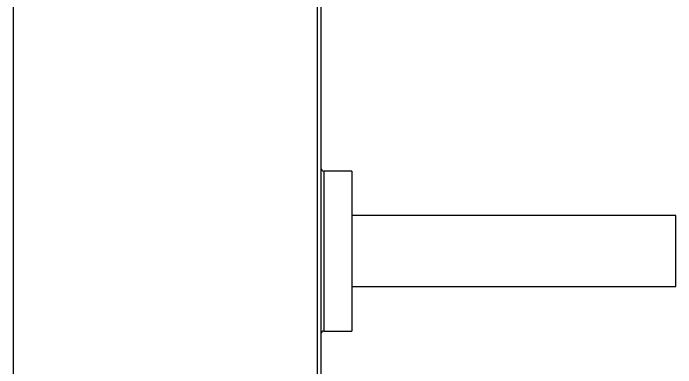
# Model space of a CAD drawing. Header units: millimetres. Extents: x -2889 to 8174, y 2447 to 8478.
# Drawn here: x 2749.65 to 2764.58, y 3458.88 to 3466.86 of the extents above; entities that cross this region are included whole.
import ezdxf

# ---------------------------------------------------------------- set-up
doc = ezdxf.new("R2010")
doc.units = ezdxf.units.MM

msp = doc.modelspace()

# ---------------------------------------------------------------- linework, layer by layer
at = {"color": 7, "linetype": 'Continuous', "lineweight": 25}
for p, q in [((2749.652, 3474.437), (2749.652, 3448.577)), ((2756.512, 3448.577), (2756.512, 3474.437)), ((2756.582, 3474.437), (2756.582, 3448.577)), ((2757.282, 3463.307), (2756.652, 3463.307)), ((2757.282, 3463.307), (2757.282, 3461.507)), ((2764.582, 3462.307), (2757.282, 3462.307)), ((2764.582, 3460.707), (2764.582, 3462.307)), ((2757.282, 3461.507), (2757.282, 3459.707)), ((2757.282, 3460.707), (2764.582, 3460.707)), ((2756.652, 3459.707), (2757.282, 3459.707))]:
    msp.add_line(p, q, dxfattribs=at)
at = {"color": 8, "linetype": 'Continuous', "lineweight": 25}
msp.add_line((2756.652, 3463.307), (2756.652, 3459.707), dxfattribs=at)
at = {"color": 7, "linetype": 'Continuous', "lineweight": 25}
for centre, start, end in [((2756.652, 3463.377), 180, 270), ((2756.652, 3459.637), 90, 180)]:
    msp.add_arc(centre, 0.07, start, end, dxfattribs=at)

doc.saveas('drawing.dxf')
